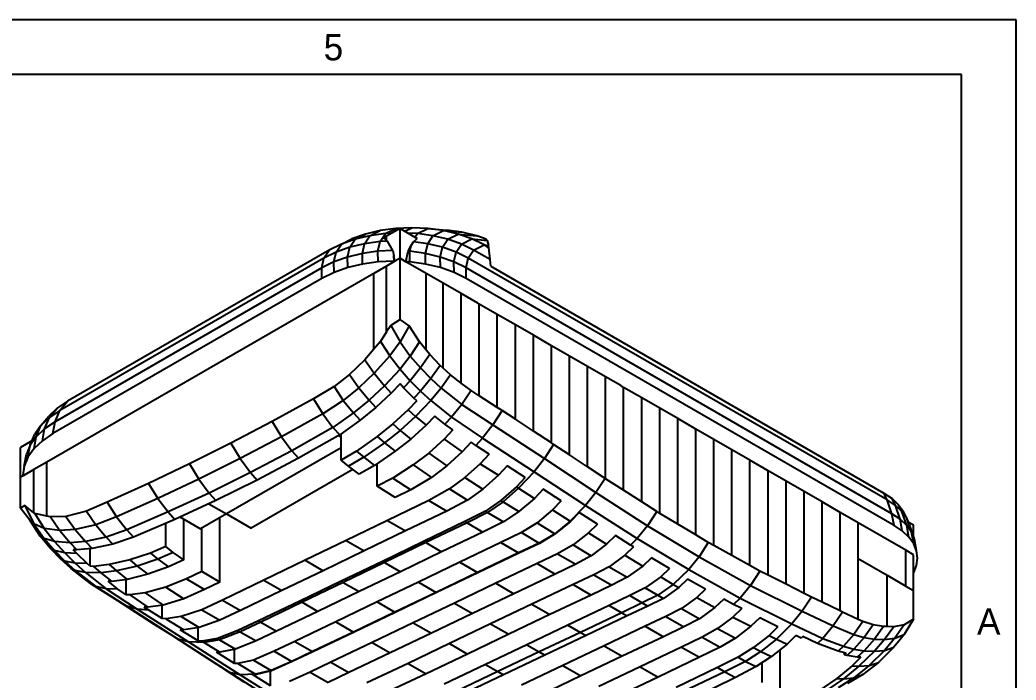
# Model space of a CAD drawing. Header units: millimetres. Extents: x 5 to 601, y 5 to 415.
# Drawn here: x 497.9 to 589, y 354.6 to 415 of the extents above; entities that cross this region are included whole.
import ezdxf
from ezdxf.enums import TextEntityAlignment as Align

# ---------------------------------------------------------------- set-up
doc = ezdxf.new("R2010")
doc.units = ezdxf.units.MM
for name, color, linetype in [('FRAME', 7, 'CONTINUOUS'), ('TITLE', 7, 'CONTINUOUS'), ('VISIBLE', 7, 'CONTINUOUS')]:
    doc.layers.add(name, color=color, linetype=linetype)

msp = doc.modelspace()

# ---------------------------------------------------------------- linework, layer by layer
at = {"layer": 'FRAME'}
for p, q in [((584, 410), (10, 410)), ((584, 10), (584, 410))]:
    msp.add_line(p, q, dxfattribs=at)
at = {"layer": 'TITLE'}
for p, q in [((589, 415), (5, 415)), ((589, 5), (589, 415))]:
    msp.add_line(p, q, dxfattribs=at)
at = {"layer": 'VISIBLE'}
for p, q in [((529.534005, 395.412833), (528.285584, 394.971141)), ((528.581077, 394.94973), (529.534005, 395.412833)), ((529.933805, 395.27323), (528.581077, 394.94973)), ((529.448387, 394.54021), (529.933805, 395.27323)), ((530.886732, 395.736333), (529.534005, 395.412833)), ((529.933805, 395.27323), (530.886732, 395.736333)), ((531.357531, 395.470572), (529.933805, 395.27323)), ((530.872113, 394.737552), (531.357531, 395.470572)), ((532.310459, 395.933675), (530.886732, 395.736333)), ((531.460857, 395.220999), (531.185285, 395.061897)), ((531.357531, 395.470572), (532.310459, 395.933675)), ((531.938883, 395.496988), (531.357531, 395.470572)), ((532.686184, 395.928442), (531.460857, 395.220999)), ((531.460857, 394.83309), (531.460857, 395.220999)), ((533.770127, 396), (532.310459, 395.933675)), ((532.686184, 395.928442), (534.255687, 395.022289)), ((532.686184, 393.207508), (532.686184, 395.928442)), ((533.114288, 395.681276), (533.770127, 396)), ((534.276868, 395.470572), (533.411101, 395.509911)), ((535.229796, 395.933675), (533.770127, 396)), ((534.056256, 395.137431), (534.276868, 395.470572)), ((534.276868, 395.470572), (535.229796, 395.933675)), ((535.700594, 395.27323), (534.276868, 395.470572)), ((535.215176, 394.54021), (535.700594, 395.27323)), ((536.653522, 395.736333), (535.229796, 395.933675)), ((535.229796, 395.933675), (536.928287, 395.781303)), ((535.700594, 395.27323), (536.653522, 395.736333)), ((537.053322, 394.94973), (535.700594, 395.27323)), ((538.00625, 395.412833), (536.653522, 395.736333)), ((536.653522, 395.736333), (538.352014, 395.583961)), ((538.352014, 395.583961), (536.928287, 395.781303)), ((537.053322, 394.94973), (538.00625, 395.412833)), ((539.25467, 394.971141), (538.00625, 395.412833)), ((538.00625, 395.412833), (539.704742, 395.260461)), ((539.704742, 395.260461), (538.352014, 395.583961)), ((540.553464, 394.960182), (539.704742, 395.260461)), ((527.332657, 394.508038), (526.219284, 393.95903)), ((526.847239, 393.775018), (527.332657, 394.508038)), ((527.332657, 394.508038), (528.285584, 394.971141)), ((528.581077, 394.94973), (527.332657, 394.508038)), ((528.095659, 394.21671), (528.581077, 394.94973)), ((529.448387, 394.54021), (528.095659, 394.21671)), ((529.242909, 393.645567), (529.448387, 394.54021)), ((530.872113, 394.737552), (529.448387, 394.54021)), ((530.666635, 393.842909), (530.872113, 394.737552)), ((531.539403, 394.767873), (530.872113, 394.737552)), ((531.460857, 394.83309), (531.185285, 395.061897)), ((531.539403, 394.767873), (531.460857, 394.83309)), ((532.023479, 393.904562), (531.539403, 394.767873)), ((533.444544, 393.849335), (533.70532, 394.362546)), ((533.585972, 393.842909), (533.70532, 394.362546)), ((533.70532, 394.362546), (533.915189, 394.720401)), ((533.915189, 394.720401), (534.255687, 395.022289)), ((535.215176, 394.54021), (533.915189, 394.720401)), ((535.009698, 393.645567), (535.215176, 394.54021)), ((536.567904, 394.21671), (535.215176, 394.54021)), ((536.567904, 394.21671), (537.053322, 394.94973)), ((538.301742, 394.508038), (537.053322, 394.94973)), ((537.816324, 393.775018), (538.301742, 394.508038)), ((538.301742, 394.508038), (539.25467, 394.971141)), ((539.415115, 393.95903), (538.301742, 394.508038)), ((540.368043, 394.422133), (539.25467, 394.971141)), ((539.25467, 394.971141), (540.647309, 394.846207)), ((539.415115, 393.95903), (540.368043, 394.422133)), ((540.803505, 394.170719), (540.368043, 394.422133)), ((540.368043, 394.422133), (540.781262, 394.385063)), ((540.553464, 394.960182), (540.647309, 394.846207)), ((540.647309, 394.846207), (540.781262, 394.385063)), ((540.803505, 394.170719), (540.781262, 394.385063)), ((526.219284, 393.95903), (502.2943, 380.145934)), ((525.733866, 393.22601), (526.219284, 393.95903)), ((526.847239, 393.775018), (525.733866, 393.22601)), ((526.641761, 392.880375), (526.847239, 393.775018)), ((528.095659, 394.21671), (526.847239, 393.775018)), ((527.890181, 393.322067), (528.095659, 394.21671)), ((529.242909, 393.645567), (527.890181, 393.322067)), ((530.666635, 393.842909), (529.242909, 393.645567)), ((529.255162, 392.681812), (529.242909, 393.645567)), ((532.023479, 393.904562), (530.666635, 393.842909)), ((530.678889, 392.879154), (530.666635, 393.842909)), ((532.023479, 393.904562), (532.132461, 393.424923)), ((532.225495, 392.941529), (532.132461, 393.424923)), ((532.138557, 392.945479), (532.132461, 393.424923)), ((533.225582, 392.896086), (533.444544, 393.849335)), ((533.585972, 393.842909), (533.444544, 393.849335)), ((533.598225, 392.879154), (533.585972, 393.842909)), ((535.009698, 393.645567), (533.585972, 393.842909)), ((535.021952, 392.681812), (535.009698, 393.645567)), ((536.362426, 393.322067), (535.009698, 393.645567)), ((536.362426, 393.322067), (536.567904, 394.21671)), ((537.816324, 393.775018), (536.567904, 394.21671)), ((537.610846, 392.880375), (537.816324, 393.775018)), ((538.929697, 393.22601), (537.816324, 393.775018)), ((538.929697, 393.22601), (539.415115, 393.95903)), ((540.91567, 393.092684), (539.415115, 393.95903)), ((540.91567, 393.092684), (540.803505, 394.170719)), ((525.733866, 393.22601), (501.584553, 379.283398)), ((525.528388, 392.331367), (525.733866, 393.22601)), ((526.641761, 392.880375), (525.528388, 392.331367)), ((527.890181, 393.322067), (526.641761, 392.880375)), ((526.654014, 391.91662), (526.641761, 392.880375)), ((527.902434, 392.358312), (527.890181, 393.322067)), ((529.255162, 392.681812), (527.902434, 392.358312)), ((530.678889, 392.879154), (529.255162, 392.681812)), ((531.460857, 392.500065), (530.282658, 391.819831)), ((532.138557, 392.945479), (530.678889, 392.879154)), ((532.225495, 392.941529), (531.460857, 392.500065)), ((531.460857, 386.479225), (531.460857, 392.500065)), ((532.225495, 392.941529), (532.138557, 392.945479)), ((532.686184, 393.207508), (532.225495, 392.941529)), ((532.686184, 393.207508), (533.225582, 392.896086)), ((532.686184, 387.619601), (532.686184, 393.207508)), ((533.598225, 392.879154), (533.225582, 392.896086)), ((535.088768, 391.820375), (533.225582, 392.896086)), ((535.021952, 392.681812), (533.598225, 392.879154)), ((536.374679, 392.358312), (535.021952, 392.681812)), ((536.374679, 392.358312), (536.362426, 393.322067)), ((537.610846, 392.880375), (536.362426, 393.322067)), ((537.6231, 391.91662), (537.610846, 392.880375)), ((538.724219, 392.331367), (537.610846, 392.880375)), ((538.724219, 392.331367), (538.929697, 393.22601)), ((577.222113, 371.117873), (538.929697, 393.22601)), ((540.978909, 392.484878), (540.91567, 393.092684)), ((540.978909, 392.484878), (576.912528, 371.738594)), ((530.282658, 391.819831), (500.403526, 374.569107)), ((525.528388, 392.331367), (501.154746, 378.259238)), ((525.540642, 391.367612), (525.528388, 392.331367)), ((526.654014, 391.91662), (525.540642, 391.367612)), ((527.902434, 392.358312), (526.654014, 391.91662)), ((530.282658, 384.883538), (530.282658, 391.819831)), ((536.633622, 390.928453), (535.088768, 391.820375)), ((535.088768, 384.808321), (535.088768, 391.820375)), ((537.6231, 391.91662), (536.374679, 392.358312)), ((538.736472, 391.367612), (537.6231, 391.91662)), ((538.736472, 391.367612), (538.724219, 392.331367)), ((577.65192, 369.856448), (538.724219, 392.331367)), ((525.540642, 391.367612), (500.953981, 377.172497)), ((538.283101, 389.976126), (536.633622, 390.928453)), ((536.633622, 383.154531), (536.633622, 390.928453)), ((577.852685, 368.783856), (538.736472, 391.367612)), ((539.81476, 389.091822), (538.283101, 389.976126)), ((538.283101, 381.800765), (538.283101, 389.976126)), ((539.93258, 389.023799), (539.81476, 389.091822)), ((541.582059, 388.071472), (539.93258, 389.023799)), ((539.93258, 380.638937), (539.93258, 389.023799)), ((543.231538, 387.119145), (541.582059, 388.071472)), ((541.582059, 379.572458), (541.582059, 388.071472)), ((531.837881, 387.059502), (531.460857, 386.479225)), ((532.686184, 387.619601), (531.837881, 387.059502)), ((531.837881, 387.059502), (532.686184, 385.552975)), ((533.534487, 387.028157), (532.686184, 387.619601)), ((533.534487, 387.028157), (532.686184, 385.552975)), ((534.477047, 385.564403), (533.534487, 387.028157)), ((544.881017, 386.166818), (543.231538, 387.119145)), ((543.231538, 378.49254), (543.231538, 387.119145)), ((531.460857, 386.479225), (530.895321, 385.608808)), ((546.530496, 385.214491), (544.881017, 386.166818)), ((544.881017, 377.407801), (544.881017, 386.166818)), ((530.895321, 385.608808), (530.282658, 384.883538)), ((530.895321, 385.608808), (531.743625, 384.279578)), ((532.686184, 385.552975), (531.743625, 384.279578)), ((532.686184, 385.552975), (533.628743, 384.266517)), ((534.477047, 385.564403), (533.628743, 384.266517)), ((535.088768, 384.808321), (534.477047, 385.564403)), ((548.179974, 384.262164), (546.530496, 385.214491)), ((546.530496, 376.323063), (546.530496, 385.214491)), ((530.282658, 384.883538), (529.481482, 383.935107)), ((531.743625, 384.279578), (530.329786, 382.695994)), ((531.743625, 384.279578), (532.686184, 383.066041)), ((533.628743, 384.266517), (532.686184, 383.066041)), ((533.628743, 384.266517), (534.571303, 383.175967)), ((535.419606, 384.399408), (534.571303, 383.175967)), ((535.419606, 384.399408), (535.088768, 384.808321)), ((536.362165, 383.404634), (535.419606, 384.399408)), ((549.829453, 383.309837), (548.179974, 384.262164)), ((548.179974, 375.234039), (548.179974, 384.262164)), ((529.481482, 383.935107), (528.067643, 382.581823)), ((529.481482, 383.935107), (530.329786, 382.695994)), ((536.362165, 383.404634), (535.513862, 382.210579)), ((536.633622, 383.154531), (536.362165, 383.404634)), ((528.067643, 382.581823), (526.653804, 381.474185)), ((528.067643, 382.581823), (528.915947, 381.368178)), ((530.329786, 382.695994), (528.915947, 381.368178)), ((530.329786, 382.695994), (531.272345, 381.541229)), ((532.686184, 383.066041), (531.272345, 381.541229)), ((532.686184, 383.066041), (533.628743, 382.014672)), ((534.571303, 383.175967), (533.628743, 382.014672)), ((534.571303, 383.175967), (535.513862, 382.210579)), ((537.304725, 382.53622), (536.456421, 381.343145)), ((537.304725, 382.53622), (536.633622, 383.154531)), ((538.283101, 381.800765), (537.304725, 382.53622)), ((551.478932, 382.357509), (549.829453, 383.309837)), ((549.829453, 374.144424), (549.829453, 383.309837)), ((531.272345, 381.541229), (529.858506, 380.227562)), ((531.272345, 381.541229), (531.884066, 380.878669)), ((532.685241, 381.731521), (531.884066, 380.878669)), ((533.01608, 381.367126), (532.685241, 381.731521)), ((533.628743, 382.014672), (533.01608, 381.367126)), ((533.628743, 382.014672), (534.571303, 381.068875)), ((535.513862, 382.210579), (534.571303, 381.068875)), ((535.513862, 382.210579), (536.456421, 381.343145)), ((539.189843, 381.119158), (538.283101, 381.800765)), ((552.856954, 381.561908), (551.478932, 382.357509)), ((551.478932, 373.05545), (551.478932, 382.357509)), ((553.128411, 381.405182), (552.856954, 381.561908)), ((526.653804, 381.474185), (524.768685, 380.349242)), ((526.653804, 381.474185), (527.502108, 380.214501)), ((528.915947, 381.368178), (527.502108, 380.214501)), ((528.915947, 381.368178), (529.858506, 380.227562)), ((531.884066, 380.878669), (530.470227, 379.572771)), ((533.958639, 380.429346), (533.01608, 381.367126)), ((534.571303, 381.068875), (533.958639, 380.429346)), ((534.571303, 381.068875), (535.513862, 380.205794)), ((536.456421, 381.343145), (535.513862, 380.205794)), ((536.456421, 381.343145), (538.34154, 379.837924)), ((539.189843, 381.119158), (538.34154, 379.837924)), ((539.93258, 380.638937), (539.189843, 381.119158)), ((541.582059, 379.572458), (539.93258, 380.638937)), ((554.77789, 380.452855), (553.128411, 381.405182)), ((553.128411, 371.995319), (553.128411, 381.405182)), ((502.2943, 380.145934), (501.34339, 379.503128)), ((501.584553, 379.283398), (502.2943, 380.145934)), ((524.768685, 380.349242), (520.998448, 378.269251)), ((524.768685, 380.349242), (525.616989, 378.975932)), ((527.502108, 380.214501), (525.616989, 378.975932)), ((527.502108, 380.214501), (528.444667, 379.061914)), ((529.858506, 380.227562), (528.444667, 379.061914)), ((529.858506, 380.227562), (530.470227, 379.572771)), ((534.230096, 380.181458), (533.428921, 379.34604)), ((534.230096, 380.181458), (533.958639, 380.429346)), ((535.513862, 380.205794), (534.100023, 378.735402)), ((535.513862, 380.205794), (537.398981, 378.670099)), ((538.34154, 379.837924), (537.398981, 378.670099)), ((538.34154, 379.837924), (541.169218, 377.992042)), ((556.427369, 379.500528), (554.77789, 380.452855)), ((554.77789, 370.935189), (554.77789, 380.452855)), ((501.34339, 379.503128), (500.578357, 378.782352)), ((500.633643, 378.640592), (501.34339, 379.503128)), ((501.584553, 379.283398), (500.633643, 378.640592)), ((501.154746, 378.259238), (501.584553, 379.283398)), ((525.616989, 378.975932), (521.846751, 376.875371)), ((525.616989, 378.975932), (526.559548, 377.738451)), ((528.444667, 379.061914), (526.559548, 377.738451)), ((528.444667, 379.061914), (529.056388, 378.411361)), ((530.470227, 379.572771), (529.056388, 378.411361)), ((533.428921, 379.34604), (532.015082, 378.061019)), ((533.428921, 379.34604), (534.100023, 378.735402)), ((542.017521, 379.290907), (541.169218, 377.992042)), ((542.017521, 379.290907), (541.582059, 379.572458)), ((543.231538, 378.49254), (542.017521, 379.290907)), ((558.076848, 378.548201), (556.427369, 379.500528)), ((556.427369, 369.886963), (556.427369, 379.500528)), ((499.86861, 377.919816), (499.308292, 377.138818)), ((499.438803, 376.895656), (499.86861, 377.919816)), ((499.86861, 377.919816), (500.578357, 378.782352)), ((500.633643, 378.640592), (499.86861, 377.919816)), ((500.203836, 377.616432), (500.633643, 378.640592)), ((501.154746, 378.259238), (500.203836, 377.616432)), ((500.953981, 377.172497), (501.154746, 378.259238)), ((520.998448, 378.269251), (517.228211, 376.302124)), ((520.998448, 378.269251), (521.846751, 376.875371)), ((529.056388, 378.411361), (527.171269, 377.070946)), ((532.015082, 378.061019), (530.601243, 376.922946)), ((532.015082, 378.061019), (532.686184, 377.462004)), ((534.100023, 378.735402), (532.686184, 377.462004)), ((535.0784, 377.935551), (533.664561, 376.668367)), ((534.100023, 378.735402), (535.0784, 377.935551)), ((535.879575, 378.770374), (535.0784, 377.935551)), ((536.786317, 378.030571), (535.879575, 378.770374)), ((537.398981, 378.670099), (536.786317, 378.030571)), ((537.529054, 377.520619), (536.786317, 378.030571)), ((537.398981, 378.670099), (540.226659, 376.765445)), ((541.169218, 377.992042), (540.226659, 376.765445)), ((541.169218, 377.992042), (545.882015, 374.896707)), ((544.881017, 377.407801), (543.231538, 378.49254)), ((559.726326, 377.595874), (558.076848, 378.548201)), ((558.076848, 368.899172), (558.076848, 378.548201)), ((498.878485, 376.114658), (499.308292, 377.138818)), ((500.203836, 377.616432), (499.438803, 376.895656)), ((500.003071, 376.529691), (500.203836, 377.616432)), ((500.953981, 377.172497), (500.003071, 376.529691)), ((526.559548, 377.738451), (522.789311, 375.607415)), ((527.171269, 377.070946), (523.401032, 374.918013)), ((526.559548, 377.738451), (527.171269, 377.070946)), ((527.030818, 376.990744), (527.302285, 376.834013)), ((527.302285, 374.762334), (527.302285, 377.164105)), ((532.686184, 377.462004), (531.272345, 376.340979)), ((532.686184, 377.462004), (533.664561, 376.668367)), ((537.529054, 377.520619), (536.727878, 376.671676)), ((546.530496, 376.323063), (544.881017, 377.407801)), ((561.375805, 376.643547), (559.726326, 377.595874)), ((559.726326, 367.91138), (559.726326, 377.595874)), ((499.04182, 376.50386), (498, 375.902365)), ((498.878485, 376.114658), (498.536678, 375.29267)), ((498.67772, 375.027917), (498.878485, 376.114658)), ((499.438803, 376.895656), (498.878485, 376.114658)), ((499.238038, 375.808915), (499.438803, 376.895656)), ((500.003071, 376.529691), (499.238038, 375.808915)), ((517.228211, 376.302124), (513.457973, 374.401932)), ((517.228211, 376.302124), (518.076514, 374.89453)), ((521.846751, 376.875371), (518.076514, 374.89453)), ((521.846751, 376.875371), (522.789311, 375.607415)), ((530.601243, 376.922946), (528.716124, 375.580241)), ((531.272345, 376.340979), (529.387226, 375.009898)), ((530.601243, 376.922946), (531.272345, 376.340979)), ((531.272345, 376.340979), (532.250722, 375.563159)), ((533.664561, 376.668367), (532.250722, 375.563159)), ((536.727878, 376.671676), (535.314039, 375.403104)), ((536.727878, 376.671676), (538.377357, 375.511107)), ((539.178533, 376.388111), (538.377357, 375.511107)), ((539.613995, 376.089129), (539.178533, 376.388111)), ((540.226659, 376.765445), (539.613995, 376.089129)), ((540.828012, 375.302528), (539.613995, 376.089129)), ((540.226659, 376.765445), (544.939455, 373.689701)), ((546.730318, 376.191654), (545.882015, 374.896707)), ((546.730318, 376.191654), (546.530496, 376.323063)), ((548.179974, 375.234039), (546.730318, 376.191654)), ((563.025284, 375.69122), (561.375805, 376.643547)), ((561.375805, 366.945652), (561.375805, 376.643547)), ((498, 373.18143), (498, 375.902365)), ((498.335913, 374.205928), (498.536678, 375.29267)), ((499.238038, 375.808915), (498.67772, 375.027917)), ((527.302285, 375.881685), (516.816312, 369.827606)), ((522.789311, 375.607415), (519.019073, 373.618956)), ((522.789311, 375.607415), (523.401032, 374.918013)), ((528.716124, 375.580241), (527.302285, 374.762334)), ((528.716124, 375.580241), (529.387226, 375.009898)), ((532.250722, 375.563159), (530.365603, 374.267099)), ((535.314039, 375.403104), (533.9002, 374.324561)), ((535.314039, 375.403104), (536.963518, 374.226663)), ((538.377357, 375.511107), (536.963518, 374.226663)), ((540.828012, 375.302528), (540.026836, 374.425582)), ((549.829453, 374.144424), (548.179974, 375.234039)), ((564.674763, 374.738893), (563.025284, 375.69122)), ((563.025284, 366.029627), (563.025284, 375.69122)), ((498.67772, 375.027917), (498.335913, 374.205928)), ((500.403526, 374.569107), (499.225327, 373.888873)), ((500.403526, 369.62933), (500.403526, 374.569107)), ((513.457973, 374.401932), (509.687736, 372.604374)), ((513.457973, 374.401932), (514.306277, 373.005114)), ((518.076514, 374.89453), (514.306277, 373.005114)), ((518.076514, 374.89453), (519.019073, 373.618956)), ((523.401032, 374.918013), (519.630794, 372.927435)), ((527.973387, 374.194026), (527.302285, 374.762334)), ((529.387226, 375.009898), (527.973387, 374.194026)), ((530.365603, 374.267099), (528.951764, 373.480671)), ((529.387226, 375.009898), (530.365603, 374.267099)), ((530.601243, 372.361817), (530.601243, 374.429107)), ((533.9002, 374.324561), (532.015082, 373.103269)), ((533.9002, 374.324561), (535.549679, 373.174784)), ((540.026836, 374.425582), (538.612997, 373.150686)), ((540.026836, 374.425582), (541.676315, 373.366976)), ((545.882015, 374.896707), (544.939455, 373.689701)), ((545.882015, 374.896707), (550.594812, 371.779605)), ((566.324242, 373.786566), (564.674763, 374.738893)), ((564.674763, 365.113603), (564.674763, 374.738893)), ((498.335913, 374.205928), (498.221035, 373.363189)), ((498.221035, 373.363189), (498.227877, 373.312995)), ((499.225327, 373.888873), (498.227877, 373.312995)), ((499.225327, 369.948013), (499.225327, 373.888873)), ((519.019073, 373.618956), (515.248836, 371.741512)), ((519.019073, 373.618956), (519.630794, 372.927435)), ((528.3844, 373.894348), (519.078455, 368.521558)), ((528.951764, 373.480671), (527.973387, 374.194026)), ((536.963518, 374.226663), (535.549679, 373.174784)), ((541.676315, 373.366976), (540.262476, 372.110745)), ((542.47749, 374.233776), (541.676315, 373.366976)), ((544.126969, 373.165023), (542.47749, 374.233776)), ((544.939455, 373.689701), (543.525616, 372.180126)), ((544.939455, 373.689701), (549.652252, 370.599807)), ((551.443115, 373.07847), (549.829453, 374.144424)), ((567.973721, 372.834239), (566.324242, 373.786566)), ((566.324242, 364.235229), (566.324242, 373.786566)), ((498.227877, 373.312995), (498, 373.18143)), ((498, 370.363685), (498, 373.18143)), ((509.687736, 372.604374), (505.917499, 370.911082)), ((509.687736, 372.604374), (510.536039, 371.24086)), ((514.306277, 373.005114), (510.536039, 371.24086)), ((514.306277, 373.005114), (515.248836, 371.741512)), ((519.630794, 372.927435), (515.860557, 371.060586)), ((532.015082, 373.103269), (530.601243, 372.361817)), ((532.015082, 373.103269), (533.664561, 372.047456)), ((535.549679, 373.174784), (533.664561, 372.047456)), ((538.612997, 373.150686), (537.199158, 372.122108)), ((538.612997, 373.150686), (540.262476, 372.110745)), ((544.126969, 373.165023), (543.325794, 372.308369)), ((551.443115, 373.07847), (550.594812, 371.779605)), ((551.478932, 373.05545), (551.443115, 373.07847)), ((553.128411, 371.995319), (551.478932, 373.05545)), ((569.6232, 371.881912), (567.973721, 372.834239)), ((567.973721, 363.402819), (567.973721, 372.834239)), ((515.248836, 371.741512), (511.478599, 370.012086)), ((515.248836, 371.741512), (515.860557, 371.060586)), ((532.250722, 371.345287), (530.601243, 372.361817)), ((533.664561, 372.047456), (532.250722, 371.345287)), ((537.199158, 372.122108), (535.314039, 371.059397)), ((537.199158, 372.122108), (538.848637, 371.104261)), ((540.262476, 372.110745), (538.848637, 371.104261)), ((543.325794, 372.308369), (541.911955, 371.070803)), ((543.525616, 372.180126), (542.111777, 370.944822)), ((543.325794, 372.308369), (543.525616, 372.180126)), ((543.525616, 372.180126), (544.975273, 371.253779)), ((545.776448, 372.095546), (544.975273, 371.253779)), ((547.425927, 371.025968), (545.776448, 372.095546)), ((550.594812, 371.779605), (549.652252, 370.599807)), ((550.594812, 371.779605), (555.307608, 368.740865)), ((554.77789, 370.935189), (553.128411, 371.995319)), ((571.272678, 370.929585), (569.6232, 371.881912)), ((569.6232, 362.570409), (569.6232, 371.881912)), ((576.912528, 371.738594), (577.659672, 371.233532)), ((577.222113, 371.117873), (576.912528, 371.738594)), ((498.377024, 370.607535), (498, 370.363685)), ((498.377024, 370.607535), (499.225327, 368.913916)), ((499.225327, 369.948013), (498.377024, 370.607535)), ((505.917499, 370.911082), (504.03238, 370.088381)), ((505.917499, 370.911082), (506.765802, 369.578913)), ((510.536039, 371.24086), (506.765802, 369.578913)), ((510.536039, 371.24086), (511.478599, 370.012086)), ((515.860557, 371.060586), (512.09032, 369.338223)), ((515.201897, 370.759689), (516.816312, 369.827606)), ((535.314039, 371.059397), (531.543802, 369.223856)), ((535.314039, 371.059397), (536.963518, 370.095642)), ((538.848637, 371.104261), (536.963518, 370.095642)), ((541.911955, 371.070803), (540.498116, 370.086414)), ((542.111777, 370.944822), (540.697938, 369.963109)), ((541.911955, 371.070803), (542.111777, 370.944822)), ((542.111777, 370.944822), (543.561434, 370.046932)), ((544.975273, 371.253779), (543.561434, 370.046932)), ((547.425927, 371.025968), (546.624752, 370.199744)), ((556.155912, 370.049526), (554.77789, 370.935189)), ((572.922157, 369.977258), (571.272678, 370.929585)), ((571.272678, 361.758982), (571.272678, 370.929585)), ((577.65192, 369.856448), (577.222113, 371.117873)), ((577.969257, 370.612812), (577.222113, 371.117873)), ((577.659672, 371.233532), (578.260769, 370.667208)), ((577.969257, 370.612812), (577.659672, 371.233532)), ((578.399064, 369.351386), (577.969257, 370.612812)), ((578.570354, 370.046488), (577.969257, 370.612812)), ((578.260769, 370.667208), (578.701019, 370.053567)), ((578.570354, 370.046488), (578.260769, 370.667208)), ((498.848303, 369.271991), (498, 370.363685)), ((499.319583, 369.874733), (499.225327, 369.948013)), ((499.319583, 369.874733), (500.167886, 368.511218)), ((500.403526, 369.62933), (499.319583, 369.874733)), ((504.03238, 370.088381), (502.147261, 369.610476)), ((504.03238, 370.088381), (504.880683, 368.835554)), ((511.478599, 370.012086), (507.708361, 368.364288)), ((511.478599, 370.012086), (512.09032, 369.338223)), ((516.816312, 369.827606), (514.459914, 368.467139)), ((516.816312, 369.827606), (519.078455, 368.521558)), ((536.963518, 370.095642), (533.193281, 368.272671)), ((540.498116, 370.086414), (538.612997, 369.131887)), ((540.697938, 369.963109), (538.81282, 369.015135)), ((540.498116, 370.086414), (540.697938, 369.963109)), ((540.697938, 369.963109), (542.147595, 369.102045)), ((543.561434, 370.046932), (542.147595, 369.102045)), ((546.624752, 370.199744), (545.210913, 369.025275)), ((546.624752, 370.199744), (548.238413, 369.168596)), ((549.652252, 370.599807), (548.238413, 369.168596)), ((549.075406, 369.956857), (548.27423, 369.146114)), ((550.724885, 368.908751), (549.075406, 369.956857)), ((549.652252, 370.599807), (554.365049, 367.577393)), ((556.155912, 370.049526), (555.307608, 368.740865)), ((556.427369, 369.886963), (556.155912, 370.049526)), ((558.076848, 368.899172), (556.427369, 369.886963)), ((574.571636, 369.024931), (572.922157, 369.977258)), ((572.922157, 360.961947), (572.922157, 369.977258)), ((577.852685, 368.783856), (577.65192, 369.856448)), ((578.399064, 369.351386), (577.65192, 369.856448)), ((579.000161, 368.785062), (578.570354, 370.046488)), ((579.010604, 369.432847), (578.570354, 370.046488)), ((579.010604, 369.432847), (578.701019, 370.053567)), ((499.790863, 367.813571), (498.848303, 369.271991)), ((499.225327, 368.913916), (498.848303, 369.271991)), ((499.225327, 368.913916), (500.167886, 367.587189)), ((500.167886, 368.511218), (499.225327, 368.913916)), ((500.733422, 369.554642), (500.403526, 369.62933)), ((502.147261, 369.610476), (500.733422, 369.554642)), ((500.733422, 369.554642), (501.581726, 368.327283)), ((502.147261, 369.610476), (502.995565, 368.415441)), ((504.880683, 368.835554), (502.995565, 368.415441)), ((506.765802, 369.578913), (504.880683, 368.835554)), ((504.880683, 368.835554), (505.823243, 367.698203)), ((506.765802, 369.578913), (507.708361, 368.364288)), ((512.09032, 369.338223), (508.320082, 367.702433)), ((511.278776, 366.855947), (511.278776, 368.98612)), ((512.570894, 369.557765), (512.928255, 369.351443)), ((512.928255, 365.633486), (512.928255, 369.351443)), ((512.928255, 369.351443), (514.459914, 368.467139)), ((516.227213, 363.594684), (516.227213, 369.487489)), ((531.543802, 369.223856), (527.773565, 367.399461)), ((531.543802, 369.223856), (533.193281, 368.272671)), ((538.612997, 369.131887), (534.84276, 367.321487)), ((538.81282, 369.015135), (535.042582, 367.206258)), ((538.612997, 369.131887), (538.81282, 369.015135)), ((538.81282, 369.015135), (540.262476, 368.169137)), ((542.147595, 369.102045), (540.262476, 368.169137)), ((545.210913, 369.025275), (543.797074, 368.122291)), ((545.210913, 369.025275), (546.824574, 368.025803)), ((548.238413, 369.168596), (546.824574, 368.025803)), ((548.27423, 369.146114), (546.860391, 368.00409)), ((548.238413, 369.168596), (548.27423, 369.146114)), ((550.724885, 368.908751), (549.923709, 368.110744)), ((559.726326, 367.91138), (558.076848, 368.899172)), ((578.930973, 366.508066), (574.571636, 369.024931)), ((574.571636, 365.759809), (574.571636, 369.024931)), ((578.599829, 368.278794), (577.852685, 368.783856)), ((578.599829, 368.278794), (578.399064, 369.351386)), ((579.000161, 368.785062), (578.399064, 369.351386)), ((579.200926, 367.71247), (579.000161, 368.785062)), ((579.440411, 368.171421), (579.000161, 368.785062)), ((579.440411, 368.171421), (579.010604, 369.432847)), ((579.279166, 368.786998), (579.010604, 369.432847)), ((579.147306, 369.104101), (579.625639, 368.827935)), ((579.708973, 367.525573), (579.279166, 368.786998)), ((579.625639, 367.770147), (579.625639, 368.827935)), ((500.167886, 368.511218), (501.110446, 367.304212)), ((501.581726, 368.327283), (500.167886, 368.511218)), ((502.995565, 368.415441), (501.581726, 368.327283)), ((501.581726, 368.327283), (502.524285, 367.191021)), ((502.995565, 368.415441), (503.938124, 367.303123)), ((507.708361, 368.364288), (505.823243, 367.698203)), ((507.708361, 368.364288), (508.320082, 367.702433)), ((514.577734, 364.569391), (514.577734, 368.535162)), ((533.193281, 368.272671), (529.423043, 366.447896)), ((540.262476, 368.169137), (536.492239, 366.366286)), ((543.797074, 368.122291), (541.911955, 367.206524)), ((543.797074, 368.122291), (545.410735, 367.163811)), ((546.824574, 368.025803), (545.410735, 367.163811)), ((546.860391, 368.00409), (545.446552, 367.143)), ((546.824574, 368.025803), (546.860391, 368.00409)), ((549.923709, 368.110744), (548.50987, 367.004147)), ((549.923709, 368.110744), (551.573188, 367.075374)), ((555.307608, 368.740865), (554.365049, 367.577393)), ((555.307608, 368.740865), (560.020405, 365.917623)), ((560.868708, 367.227264), (559.726326, 367.91138)), ((579.200926, 367.71247), (578.599829, 368.278794)), ((579.641176, 367.098829), (579.440411, 368.171421)), ((579.708973, 367.525573), (579.440411, 368.171421)), ((500.402584, 367.071192), (499.790863, 367.813571)), ((500.167886, 367.587189), (499.790863, 367.813571)), ((500.167886, 367.587189), (501.110446, 366.486843)), ((501.110446, 367.304212), (500.167886, 367.587189)), ((500.733422, 366.66969), (500.402584, 367.071192)), ((501.110446, 367.304212), (502.053005, 366.26155)), ((502.524285, 367.191021), (501.110446, 367.304212)), ((503.938124, 367.303123), (502.524285, 367.191021)), ((502.524285, 367.191021), (503.136006, 366.539055)), ((505.823243, 367.698203), (503.938124, 367.303123)), ((503.938124, 367.303123), (504.549845, 366.663872)), ((506.434964, 367.066016), (504.549845, 366.663872)), ((505.823243, 367.698203), (506.434964, 367.066016)), ((508.320082, 367.702433), (506.434964, 367.066016)), ((527.773565, 367.399461), (524.003327, 365.595465)), ((527.773565, 367.399461), (529.423043, 366.447896)), ((534.84276, 367.321487), (531.072522, 365.49633)), ((535.042582, 367.206258), (531.272345, 365.381055)), ((534.84276, 367.321487), (535.042582, 367.206258)), ((535.042582, 367.206258), (536.492239, 366.366286)), ((541.911955, 367.206524), (538.141717, 365.41053)), ((541.911955, 367.206524), (543.525616, 366.264815)), ((545.410735, 367.163811), (543.525616, 366.264815)), ((545.446552, 367.143), (543.561434, 366.24402)), ((545.410735, 367.163811), (545.446552, 367.143)), ((548.50987, 367.004147), (547.096031, 366.184578)), ((548.50987, 367.004147), (550.159349, 366.004204)), ((551.573188, 367.075374), (550.159349, 366.004204)), ((552.374364, 367.860645), (551.573188, 367.075374)), ((553.752385, 366.985028), (552.374364, 367.860645)), ((554.365049, 367.577393), (553.752385, 366.985028)), ((554.023842, 366.822374), (553.752385, 366.985028)), ((554.365049, 367.577393), (559.077846, 364.753063)), ((560.868708, 367.227264), (560.020405, 365.917623)), ((561.375805, 366.945652), (560.868708, 367.227264)), ((579.641176, 367.098829), (579.200926, 367.71247)), ((579.909738, 366.452981), (579.641176, 367.098829)), ((579.909738, 366.452981), (579.708973, 367.525573)), ((501.675981, 365.692874), (500.733422, 366.66969)), ((501.110446, 366.486843), (500.733422, 366.66969)), ((501.110446, 366.486843), (502.053005, 365.525809)), ((502.053005, 366.26155), (501.110446, 366.486843)), ((502.053005, 366.26155), (502.995565, 365.329902)), ((503.136948, 366.203975), (502.053005, 366.26155)), ((503.136948, 366.203975), (502.80611, 366.559698)), ((503.136006, 366.539055), (502.80611, 366.559698)), ((504.549845, 366.663872), (503.136006, 366.539055)), ((504.079508, 365.289849), (503.136948, 366.203975)), ((504.350965, 365.048868), (504.350965, 366.646315)), ((509.864937, 366.245938), (507.979818, 365.622561)), ((511.278776, 366.855947), (509.864937, 366.245938)), ((509.864937, 366.245938), (510.536039, 365.693418)), ((511.949878, 366.308078), (510.536039, 365.693418)), ((511.949878, 366.308078), (511.278776, 366.855947)), ((512.928255, 365.633486), (511.949878, 366.308078)), ((529.423043, 366.447896), (525.652806, 364.643138)), ((536.492239, 366.366286), (532.722001, 364.544431)), ((543.525616, 366.264815), (539.755379, 364.475528)), ((543.561434, 366.24402), (539.791196, 364.454708)), ((543.525616, 366.264815), (543.561434, 366.24402)), ((547.096031, 366.184578), (545.210913, 365.28636)), ((547.096031, 366.184578), (548.74551, 365.226156)), ((554.023842, 366.822374), (553.222667, 366.047777)), ((563.025284, 366.029627), (561.375805, 366.945652)), ((579.625639, 366.107), (578.930973, 366.508066)), ((578.930973, 363.242945), (578.930973, 366.508066)), ((579.625639, 362.841879), (579.625639, 366.107)), ((580, 365.790828), (579.909738, 366.452981)), ((501.947439, 365.44415), (501.675981, 365.692874)), ((502.053005, 365.525809), (501.675981, 365.692874)), ((502.618541, 364.82925), (501.947439, 365.44415)), ((502.053005, 365.525809), (502.995565, 364.66817)), ((502.995565, 365.329902), (502.053005, 365.525809)), ((502.995565, 365.329902), (503.938124, 364.483147)), ((504.079508, 365.289849), (502.995565, 365.329902)), ((504.350965, 365.048868), (504.079508, 365.289849)), ((506.0947, 365.198226), (504.680861, 365.037556)), ((507.979818, 365.622561), (506.0947, 365.198226)), ((506.0947, 365.198226), (506.765802, 364.622459)), ((507.979818, 365.622561), (508.650921, 365.054543)), ((510.536039, 365.693418), (508.650921, 365.054543)), ((510.536039, 365.693418), (511.514416, 364.99129)), ((512.928255, 365.633486), (511.514416, 364.99129)), ((524.003327, 365.595465), (520.23309, 363.776759)), ((524.003327, 365.595465), (525.652806, 364.643138)), ((531.072522, 365.49633), (527.302285, 363.690811)), ((531.272345, 365.381055), (527.502108, 363.575443)), ((531.072522, 365.49633), (531.272345, 365.381055)), ((531.272345, 365.381055), (532.722001, 364.544431)), ((538.141717, 365.41053), (534.37148, 363.592484)), ((538.141717, 365.41053), (539.755379, 364.475528)), ((545.210913, 365.28636), (541.440675, 363.495906)), ((545.210913, 365.28636), (546.860391, 364.3287)), ((548.74551, 365.226156), (546.860391, 364.3287)), ((550.159349, 366.004204), (548.74551, 365.226156)), ((553.222667, 366.047777), (551.808828, 365.009401)), ((553.222667, 366.047777), (554.872146, 365.059643)), ((555.673321, 365.834023), (554.872146, 365.059643)), ((557.3228, 364.845673), (555.673321, 365.834023)), ((560.020405, 365.917623), (559.077846, 364.753063)), ((560.020405, 365.917623), (564.733202, 363.30335)), ((564.674763, 365.113603), (563.025284, 366.029627)), ((574.571636, 365.759809), (577.223056, 364.229012)), ((574.571636, 360.19164), (574.571636, 365.759809)), ((579.909738, 365.128675), (580, 365.790828)), ((503.596917, 364.083344), (502.618541, 364.82925)), ((502.995565, 364.66817), (502.618541, 364.82925)), ((502.995565, 364.66817), (504.880683, 363.196689)), ((503.938124, 364.483147), (502.995565, 364.66817)), ((503.938124, 364.483147), (505.823243, 362.975749)), ((505.351963, 364.443965), (503.938124, 364.483147)), ((504.680861, 365.037556), (504.350965, 365.048868)), ((504.680861, 365.037556), (505.351963, 364.443965)), ((506.765802, 364.622459), (505.351963, 364.443965)), ((505.351963, 364.443965), (506.33034, 363.663321)), ((508.650921, 365.054543), (506.765802, 364.622459)), ((506.765802, 364.622459), (507.744179, 363.853111)), ((509.629297, 364.316828), (507.744179, 363.853111)), ((508.650921, 365.054543), (509.629297, 364.316828)), ((511.514416, 364.99129), (509.629297, 364.316828)), ((514.577734, 364.569391), (513.163895, 363.897171)), ((516.227213, 363.594684), (514.577734, 364.569391)), ((525.652806, 364.643138), (521.882569, 362.822908)), ((532.722001, 364.544431), (528.951764, 362.737814)), ((539.755379, 364.475528), (535.985142, 362.661209)), ((539.791196, 364.454708), (536.020959, 362.640522)), ((539.755379, 364.475528), (539.791196, 364.454708)), ((546.860391, 364.3287), (543.090154, 362.537103)), ((550.394989, 364.268486), (548.50987, 363.371604)), ((551.808828, 365.009401), (550.394989, 364.268486)), ((550.394989, 364.268486), (552.044468, 363.314636)), ((551.808828, 365.009401), (553.458307, 364.040694)), ((554.872146, 365.059643), (553.458307, 364.040694)), ((557.3228, 364.845673), (556.521625, 364.071508)), ((559.077846, 364.753063), (557.664007, 363.387154)), ((559.077846, 364.753063), (563.790642, 362.13879)), ((565.581505, 364.610051), (564.674763, 365.113603)), ((565.581505, 364.610051), (564.733202, 363.30335)), ((566.324242, 364.235229), (565.581505, 364.610051)), ((567.973721, 363.402819), (566.324242, 364.235229)), ((577.223056, 364.229012), (578.930973, 363.242945)), ((577.223056, 359.525915), (577.223056, 364.229012)), ((579.625639, 364.461171), (579.641176, 364.482827)), ((579.641176, 364.482827), (579.909738, 365.128675)), ((504.503659, 363.392052), (503.596917, 364.083344)), ((505.246396, 362.922209), (504.503659, 363.392052)), ((504.880683, 363.196689), (504.503659, 363.392052)), ((506.907186, 362.948213), (506.000444, 363.672067)), ((506.33034, 363.663321), (506.000444, 363.672067)), ((507.744179, 363.853111), (506.33034, 363.663321)), ((507.649923, 362.442683), (507.649923, 363.840458)), ((513.163895, 363.897171), (511.278776, 363.145131)), ((513.163895, 363.897171), (514.813374, 362.912465)), ((516.227213, 363.594684), (514.813374, 362.912465)), ((520.23309, 363.776759), (516.462852, 361.95243)), ((520.23309, 363.776759), (521.882569, 362.822908)), ((527.302285, 363.690811), (523.532048, 361.869058)), ((527.502108, 363.575443), (523.73187, 361.753505)), ((527.302285, 363.690811), (527.502108, 363.575443)), ((527.502108, 363.575443), (528.951764, 362.737814)), ((534.37148, 363.592484), (530.601243, 361.784725)), ((534.37148, 363.592484), (535.985142, 362.661209)), ((541.440675, 363.495906), (537.670438, 361.687814)), ((541.440675, 363.495906), (543.090154, 362.537103)), ((548.50987, 363.371604), (544.739633, 361.578864)), ((548.50987, 363.371604), (550.159349, 362.417372)), ((553.458307, 364.040694), (552.044468, 363.314636)), ((556.521625, 364.071508), (555.107786, 363.071987)), ((557.664007, 363.387154), (556.250168, 362.401088)), ((556.521625, 364.071508), (557.664007, 363.387154)), ((557.664007, 363.387154), (558.171104, 363.105741)), ((558.972279, 363.879823), (558.171104, 363.105741)), ((560.621758, 362.964662), (558.972279, 363.879823)), ((569.6232, 362.570409), (567.973721, 363.402819)), ((504.880683, 363.196689), (507.708361, 361.400872)), ((505.823243, 362.975749), (504.880683, 363.196689)), ((506.895875, 361.878776), (505.246396, 362.922209)), ((505.823243, 362.975749), (508.650921, 361.117895)), ((506.907186, 362.948213), (505.823243, 362.975749)), ((507.649923, 362.442683), (506.907186, 362.948213)), ((507.979818, 362.428966), (507.649923, 362.442683)), ((509.393657, 362.625225), (507.979818, 362.428966)), ((507.979818, 362.428966), (509.629297, 361.294427)), ((511.278776, 363.145131), (509.393657, 362.625225)), ((509.393657, 362.625225), (511.043136, 361.481797)), ((511.278776, 363.145131), (512.928255, 362.061382)), ((514.813374, 362.912465), (512.928255, 362.061382)), ((521.882569, 362.822908), (518.112331, 361.001246)), ((528.951764, 362.737814), (525.181526, 360.917215)), ((535.985142, 362.661209), (532.214904, 360.852332)), ((536.020959, 362.640522), (532.250722, 360.831661)), ((535.985142, 362.661209), (536.020959, 362.640522)), ((543.090154, 362.537103), (539.319917, 360.735106)), ((550.159349, 362.417372), (546.389112, 360.62349)), ((552.044468, 363.314636), (550.159349, 362.417372)), ((555.107786, 363.071987), (553.693947, 362.360785)), ((555.107786, 363.071987), (556.250168, 362.401088)), ((558.171104, 363.105741), (556.757265, 362.114522)), ((560.621758, 362.964662), (559.820582, 362.190365)), ((564.733202, 363.30335), (563.790642, 362.13879)), ((564.733202, 363.30335), (569.445998, 360.952462)), ((570.294302, 362.231737), (569.6232, 362.570409)), ((578.930973, 363.242945), (579.625639, 362.841879)), ((579.625639, 360.218909), (579.625639, 362.841879)), ((507.331338, 361.60331), (506.895875, 361.878776)), ((508.545354, 360.825857), (507.331338, 361.60331)), ((507.708361, 361.400872), (507.331338, 361.60331)), ((512.928255, 362.061382), (511.043136, 361.481797)), ((516.462852, 361.95243), (514.577734, 361.072117)), ((516.462852, 361.95243), (518.112331, 361.001246)), ((523.532048, 361.869058), (519.76181, 360.050062)), ((523.73187, 361.753505), (519.961633, 359.934833)), ((523.532048, 361.869058), (523.73187, 361.753505)), ((523.73187, 361.753505), (525.181526, 360.917215)), ((530.601243, 361.784725), (526.831005, 359.96565)), ((530.601243, 361.784725), (532.214904, 360.852332)), ((537.670438, 361.687814), (533.9002, 359.879715)), ((537.670438, 361.687814), (539.319917, 360.735106)), ((544.739633, 361.578864), (540.969395, 359.782022)), ((544.739633, 361.578864), (546.389112, 360.62349)), ((553.693947, 362.360785), (551.808828, 361.46314)), ((554.836329, 361.700175), (552.95121, 360.802267)), ((553.693947, 362.360785), (554.836329, 361.700175)), ((556.250168, 362.401088), (554.836329, 361.700175)), ((554.836329, 361.700175), (555.343426, 361.408105)), ((556.757265, 362.114522), (555.343426, 361.408105)), ((556.250168, 362.401088), (556.757265, 362.114522)), ((559.820582, 362.190365), (558.406743, 361.182384)), ((559.820582, 362.190365), (561.470061, 361.274988)), ((562.271237, 362.049501), (561.470061, 361.274988)), ((563.177979, 361.546424), (562.271237, 362.049501)), ((563.790642, 362.13879), (563.177979, 361.546424)), ((563.920716, 361.17398), (563.177979, 361.546424)), ((563.790642, 362.13879), (568.503439, 359.794433)), ((570.294302, 362.231737), (569.445998, 360.952462)), ((571.272678, 361.758982), (570.294302, 362.231737)), ((572.922157, 360.961947), (571.272678, 361.758982)), ((507.708361, 361.400872), (512.421158, 358.387165)), ((508.650921, 361.117895), (507.708361, 361.400872)), ((510.194833, 359.769536), (508.545354, 360.825857)), ((508.650921, 361.117895), (513.363717, 358.130309)), ((509.734864, 361.023606), (508.650921, 361.117895)), ((509.734864, 361.023606), (509.299401, 361.319995)), ((509.629297, 361.294427), (509.299401, 361.319995)), ((511.043136, 361.481797), (509.629297, 361.294427)), ((510.94888, 360.268405), (509.734864, 361.023606)), ((510.94888, 360.268405), (510.94888, 361.469306)), ((514.577734, 361.072117), (512.692615, 360.443133)), ((514.577734, 361.072117), (516.227213, 360.116743)), ((518.112331, 361.001246), (516.227213, 360.116743)), ((525.181526, 360.917215), (521.411289, 359.106243)), ((532.214904, 360.852332), (528.444667, 359.034748)), ((532.250722, 360.831661), (528.480484, 359.014184)), ((532.214904, 360.852332), (532.250722, 360.831661)), ((539.319917, 360.735106), (535.549679, 358.927769)), ((546.389112, 360.62349), (542.618874, 358.827028)), ((551.808828, 361.46314), (548.038591, 359.668115)), ((552.95121, 360.802267), (549.180972, 359.00645)), ((551.808828, 361.46314), (552.95121, 360.802267)), ((552.95121, 360.802267), (553.458307, 360.510197)), ((555.343426, 361.408105), (553.458307, 360.510197)), ((558.406743, 361.182384), (556.992904, 360.458064)), ((558.406743, 361.182384), (560.056222, 360.250247)), ((561.470061, 361.274988), (560.056222, 360.250247)), ((563.920716, 361.17398), (563.11954, 360.39546)), ((569.445998, 360.952462), (568.503439, 359.794433)), ((569.445998, 360.952462), (572.273676, 359.591995)), ((573.12198, 360.865392), (572.273676, 359.591995)), ((573.12198, 360.865392), (572.922157, 360.961947)), ((574.571636, 360.19164), (573.12198, 360.865392)), ((511.844312, 358.713215), (510.194833, 359.769536)), ((511.278776, 360.244091), (510.94888, 360.268405)), ((512.692615, 360.443133), (511.278776, 360.244091)), ((511.278776, 360.244091), (512.928255, 359.223958)), ((512.692615, 360.443133), (514.342094, 359.442047)), ((516.227213, 360.116743), (514.342094, 359.442047)), ((519.76181, 360.050062), (517.876691, 359.161368)), ((519.961633, 359.934833), (518.076514, 359.045631)), ((519.76181, 360.050062), (519.961633, 359.934833)), ((519.961633, 359.934833), (521.411289, 359.106243)), ((526.831005, 359.96565), (523.060768, 358.163439)), ((526.831005, 359.96565), (528.444667, 359.034748)), ((533.9002, 359.879715), (530.129963, 358.06719)), ((533.9002, 359.879715), (535.549679, 358.927769)), ((540.969395, 359.782022), (537.199158, 357.975885)), ((540.969395, 359.782022), (542.618874, 358.827028)), ((553.458307, 360.510197), (549.688069, 358.714614)), ((556.992904, 360.458064), (555.107786, 359.560155)), ((556.992904, 360.458064), (558.642383, 359.508022)), ((560.056222, 360.250247), (558.642383, 359.508022)), ((563.11954, 360.39546), (561.705701, 359.346411)), ((563.11954, 360.39546), (564.769019, 359.559698)), ((565.570194, 360.346852), (564.769019, 359.559698)), ((567.219673, 359.519725), (565.570194, 360.346852)), ((568.503439, 359.794433), (567.0896, 358.3839)), ((568.503439, 359.794433), (571.331117, 358.435054)), ((575.007099, 359.989251), (574.158795, 358.804012)), ((575.007099, 359.989251), (574.571636, 360.19164)), ((575.949658, 359.694084), (575.007099, 359.989251)), ((575.949658, 359.694084), (575.101355, 358.546068)), ((576.892217, 359.531264), (575.949658, 359.694084)), ((578.777336, 359.70573), (577.834777, 359.516027)), ((578.777336, 359.70573), (577.929033, 358.476412)), ((579.625639, 360.218909), (578.777336, 359.70573)), ((579.625639, 360.218909), (578.777336, 358.821209)), ((514.247838, 358.216229), (512.598359, 359.242317)), ((512.928255, 359.223958), (512.598359, 359.242317)), ((514.342094, 359.442047), (512.928255, 359.223958)), ((514.247838, 358.216229), (514.247838, 359.427507)), ((517.876691, 359.161368), (515.991573, 358.440961)), ((518.076514, 359.045631), (516.191395, 358.319686)), ((517.876691, 359.161368), (518.076514, 359.045631)), ((518.076514, 359.045631), (519.52617, 358.215702)), ((521.411289, 359.106243), (519.52617, 358.215702)), ((528.444667, 359.034748), (524.674429, 357.241108)), ((528.480484, 359.014184), (524.710247, 357.220561)), ((528.444667, 359.034748), (528.480484, 359.014184)), ((535.549679, 358.927769), (531.779442, 357.120196)), ((542.618874, 358.827028), (538.848637, 357.02432)), ((548.038591, 359.668115), (544.268353, 357.872034)), ((549.180972, 359.00645), (545.410735, 357.210633)), ((548.038591, 359.668115), (549.180972, 359.00645)), ((549.180972, 359.00645), (549.688069, 358.714614)), ((555.107786, 359.560155), (551.337548, 357.765335)), ((555.107786, 359.560155), (556.757265, 358.610114)), ((558.642383, 359.508022), (556.757265, 358.610114)), ((561.705701, 359.346411), (560.291862, 358.570845)), ((561.705701, 359.346411), (563.35518, 358.477127)), ((564.769019, 359.559698), (563.35518, 358.477127)), ((567.219673, 359.519725), (566.418498, 358.723936)), ((572.273676, 359.591995), (571.331117, 358.435054)), ((572.273676, 359.591995), (574.158795, 358.804012)), ((574.158795, 358.804012), (573.216236, 357.728699)), ((574.158795, 358.804012), (575.101355, 358.546068)), ((576.892217, 359.531264), (576.043914, 358.387165)), ((577.223056, 359.525915), (576.892217, 359.531264)), ((577.834777, 359.516027), (576.986473, 358.352337)), ((577.834777, 359.516027), (577.223056, 359.525915)), ((577.929033, 358.476412), (578.777336, 358.821209)), ((578.777336, 358.821209), (578.400312, 358.348767)), ((512.044134, 358.585249), (511.844312, 358.713215)), ((513.493791, 357.646683), (512.044134, 358.585249)), ((512.421158, 358.387165), (512.044134, 358.585249)), ((512.421158, 358.387165), (517.133955, 355.340807)), ((513.363717, 358.130309), (512.421158, 358.387165)), ((513.363717, 358.130309), (518.076514, 355.129662)), ((514.777556, 358.080244), (513.363717, 358.130309)), ((514.577734, 358.203826), (514.247838, 358.216229)), ((515.991573, 358.440961), (514.577734, 358.203826)), ((514.577734, 358.203826), (514.777556, 358.080244)), ((516.191395, 358.319686), (514.777556, 358.080244)), ((514.777556, 358.080244), (516.227213, 357.184697)), ((515.991573, 358.440961), (516.191395, 358.319686)), ((516.191395, 358.319686), (517.641052, 357.456613)), ((519.52617, 358.215702), (517.641052, 357.456613)), ((523.060768, 358.163439), (521.175649, 357.271375)), ((523.060768, 358.163439), (524.674429, 357.241108)), ((530.129963, 358.06719), (526.359726, 356.274329)), ((530.129963, 358.06719), (531.779442, 357.120196)), ((537.199158, 357.975885), (533.428921, 356.172889)), ((537.199158, 357.975885), (538.848637, 357.02432)), ((544.268353, 357.872034), (540.498116, 356.072755)), ((544.268353, 357.872034), (545.410735, 357.210633)), ((549.688069, 358.714614), (545.917832, 356.918329)), ((556.757265, 358.610114), (552.987027, 356.816055)), ((560.291862, 358.570845), (558.406743, 357.664017)), ((560.291862, 358.570845), (561.941341, 357.649374)), ((563.35518, 358.477127), (561.941341, 357.649374)), ((566.418498, 358.723936), (565.004659, 357.607843)), ((567.0896, 358.3839), (565.675761, 357.254168)), ((566.418498, 358.723936), (567.0896, 358.3839)), ((568.067977, 357.922216), (566.654138, 356.796627)), ((567.0896, 358.3839), (568.067977, 357.922216)), ((568.869152, 358.71661), (568.067977, 357.922216)), ((569.363996, 358.480617), (568.869152, 358.71661)), ((569.50538, 358.620366), (569.363996, 358.480617)), ((570.859837, 357.97322), (569.50538, 358.620366)), ((571.331117, 358.435054), (570.859837, 357.97322)), ((572.744956, 357.281377), (570.859837, 357.97322)), ((571.331117, 358.435054), (573.216236, 357.728699)), ((575.101355, 358.546068), (574.158795, 357.483815)), ((575.101355, 358.546068), (576.043914, 358.387165)), ((576.043914, 358.387165), (575.101355, 357.330354)), ((576.043914, 358.387165), (576.986473, 358.352337)), ((576.986473, 358.352337), (576.043914, 357.274847)), ((576.986473, 358.352337), (577.929033, 358.476412)), ((577.929033, 358.476412), (576.986473, 357.361917)), ((578.400312, 358.348767), (577.834777, 357.640105)), ((515.143269, 356.578743), (513.493791, 357.646683)), ((517.546796, 356.163695), (515.897317, 357.189974)), ((516.227213, 357.184697), (515.897317, 357.189974)), ((517.641052, 357.456613), (516.227213, 357.184697)), ((517.546796, 356.163695), (517.546796, 357.438486)), ((521.175649, 357.271375), (519.290531, 356.474574)), ((521.175649, 357.271375), (522.789311, 356.347553)), ((524.674429, 357.241108), (522.789311, 356.347553)), ((524.710247, 357.220561), (522.825128, 356.326998)), ((524.674429, 357.241108), (524.710247, 357.220561)), ((531.779442, 357.120196), (528.009204, 355.328097)), ((538.848637, 357.02432), (535.0784, 355.22399)), ((545.410735, 357.210633), (541.640498, 355.413728)), ((545.410735, 357.210633), (545.917832, 356.918329)), ((551.337548, 357.765335), (547.567311, 355.967526)), ((551.337548, 357.765335), (552.987027, 356.816055)), ((558.406743, 357.664017), (554.636506, 355.867118)), ((558.406743, 357.664017), (560.056222, 356.722737)), ((561.941341, 357.649374), (560.056222, 356.722737)), ((565.004659, 357.607843), (563.59082, 356.727902)), ((565.675761, 357.254168), (564.261922, 356.352995)), ((565.004659, 357.607843), (565.675761, 357.254168)), ((565.675761, 357.254168), (566.654138, 356.796627)), ((567.408185, 357.396941), (567.408185, 353.726019)), ((573.216236, 357.728699), (572.744956, 357.281377)), ((573.464129, 357.094808), (572.744956, 357.281377)), ((573.216236, 357.728699), (574.158795, 357.483815)), ((573.322745, 356.960694), (573.322745, 357.131486)), ((573.464129, 357.094808), (573.322745, 356.960694)), ((573.546132, 356.902769), (573.322745, 356.960694)), ((574.158795, 357.483815), (573.546132, 356.902769)), ((574.158795, 357.483815), (575.101355, 357.330354)), ((575.101355, 357.330354), (574.488691, 356.743177)), ((576.043914, 357.274847), (574.630075, 355.910026)), ((575.101355, 357.330354), (576.043914, 357.274847)), ((576.986473, 357.361917), (575.572634, 355.980771)), ((576.043914, 357.274847), (576.986473, 357.361917)), ((577.222113, 357.033968), (576.420938, 356.241327)), ((576.986473, 357.361917), (577.834777, 357.640105)), ((577.834777, 357.640105), (577.222113, 357.033968)), ((516.756931, 355.533993), (515.143269, 356.578743)), ((517.876691, 356.165707), (517.546796, 356.163695)), ((519.290531, 356.474574), (517.876691, 356.165707)), ((517.876691, 356.165707), (519.490353, 355.168844)), ((519.290531, 356.474574), (520.904192, 355.513858)), ((522.789311, 356.347553), (520.904192, 355.513858)), ((522.825128, 356.326998), (520.940009, 355.492857)), ((522.789311, 356.347553), (522.825128, 356.326998)), ((526.359726, 356.274329), (524.474607, 355.380385)), ((526.359726, 356.274329), (528.009204, 355.328097)), ((533.428921, 356.172889), (529.658683, 354.381237)), ((533.428921, 356.172889), (535.0784, 355.22399)), ((540.498116, 356.072755), (536.727878, 354.275091)), ((540.498116, 356.072755), (541.640498, 355.413728)), ((545.917832, 356.918329), (542.147595, 355.120838)), ((552.987027, 356.816055), (549.21679, 355.016722)), ((560.056222, 356.722737), (556.285985, 354.918601)), ((563.59082, 356.727902), (561.705701, 355.781457)), ((564.261922, 356.352995), (562.376803, 355.398491)), ((563.59082, 356.727902), (564.261922, 356.352995)), ((564.261922, 356.352995), (565.240299, 355.876248)), ((566.654138, 356.796627), (565.240299, 355.876248)), ((565.758706, 356.21372), (565.758706, 354.412391)), ((574.488691, 356.743177), (573.546132, 356.902769)), ((574.819529, 356.722204), (574.018354, 355.952408)), ((574.819529, 356.722204), (574.488691, 356.743177)), ((576.420938, 356.241327), (575.007099, 355.158178)), ((575.572634, 355.980771), (576.420938, 356.241327)), ((516.792748, 355.511292), (516.756931, 355.533993)), ((517.133955, 355.340807), (516.756931, 355.533993)), ((518.442227, 354.465827), (516.792748, 355.511292)), ((517.133955, 355.340807), (521.846751, 352.349956)), ((518.076514, 355.129662), (517.133955, 355.340807)), ((519.490353, 355.168844), (518.076514, 355.129662)), ((518.076514, 355.129662), (522.789311, 352.168197)), ((519.52617, 355.146932), (519.196275, 355.137651)), ((520.845753, 354.122166), (519.196275, 355.137651)), ((520.904192, 355.513858), (519.490353, 355.168844)), ((519.490353, 355.168844), (519.52617, 355.146932)), ((520.940009, 355.492857), (519.52617, 355.146932)), ((520.845753, 354.122166), (520.845753, 355.469795)), ((520.904192, 355.513858), (520.940009, 355.492857)), ((524.474607, 355.380385), (522.589488, 354.525673)), ((524.474607, 355.380385), (526.124086, 354.433772)), ((528.009204, 355.328097), (526.124086, 354.433772)), ((535.0784, 355.22399), (531.308162, 353.431196)), ((541.640498, 355.413728), (537.87026, 353.617911)), ((541.640498, 355.413728), (542.147595, 355.120838)), ((547.567311, 355.967526), (543.797074, 354.16813)), ((547.567311, 355.967526), (549.21679, 355.016722)), ((554.636506, 355.867118), (550.866269, 354.06489)), ((554.636506, 355.867118), (556.285985, 354.918601)), ((561.705701, 355.781457), (557.935464, 353.970083)), ((562.376803, 355.398491), (558.606566, 353.584172)), ((561.705701, 355.781457), (562.376803, 355.398491)), ((562.376803, 355.398491), (563.35518, 354.867517)), ((565.240299, 355.876248), (563.35518, 354.867517)), ((574.018354, 355.952408), (572.604515, 354.800202)), ((574.630075, 355.910026), (573.216236, 354.758527)), ((575.007099, 355.158178), (573.59326, 354.337653)), ((574.018354, 355.952408), (574.630075, 355.910026)), ((575.572634, 355.980771), (574.158795, 354.846685)), ((574.158795, 354.846685), (575.007099, 355.158178)), ((574.630075, 355.910026), (575.572634, 355.980771)), ((542.147595, 355.120838), (538.377357, 353.324319)), ((549.21679, 355.016722), (545.446552, 353.215422)), ((556.285985, 354.918601), (552.515747, 353.111801)), ((563.35518, 354.867517), (559.584943, 353.020435)), ((572.604515, 354.800202), (571.190676, 353.802243)), ((573.216236, 354.758527), (571.802397, 353.776814)), ((572.604515, 354.800202), (573.216236, 354.758527)), ((574.158795, 354.846685), (572.744956, 353.938982)), ((573.216236, 354.758527), (574.158795, 354.846685))]:
    msp.add_line(p, q, dxfattribs=at)

# ---------------------------------------------------------------- texts
at = {"layer": 'TITLE'}
for s, p in [('5', (526.6, 412.5)), ('A', (586.5, 360))]:
    msp.add_text(s, height=2.4, dxfattribs=at).set_placement(p, align=Align.MIDDLE_CENTER)

doc.saveas('drawing.dxf')
